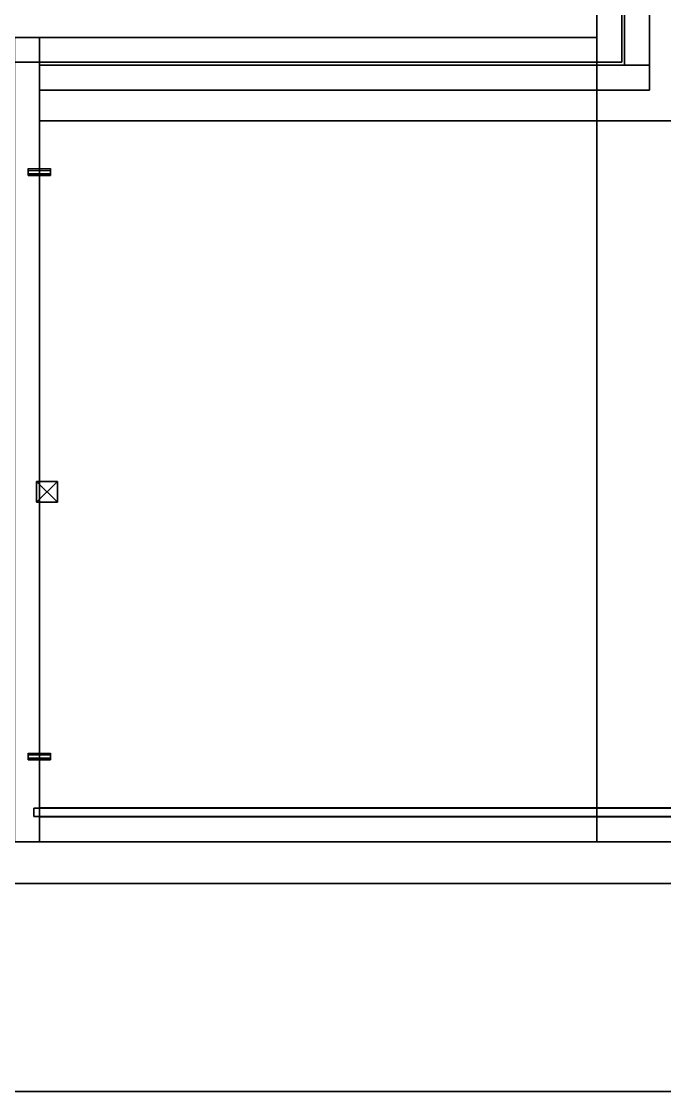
# Model space of a CAD drawing. Extents: x 0 to 3344, y -4262 to 0.
# Drawn here: x 2199 to 2663, y -4262 to -3490 of the extents above; entities that cross this region are included whole.
import ezdxf

# ---------------------------------------------------------------- set-up
doc = ezdxf.new("R2010")
doc.units = 0
for name, color, linetype in [('LAYER0', 7, 'CONTINUOUS'), ('LAYER1', 7, 'CONTINUOUS'), ('LAYER11', 7, 'CONTINUOUS'), ('LAYER13', 7, 'CONTINUOUS'), ('LAYER137', 7, 'CONTINUOUS'), ('LAYER14', 7, 'CONTINUOUS'), ('LAYER15', 7, 'CONTINUOUS'), ('LAYER18', 7, 'CONTINUOUS'), ('LAYER19', 7, 'CONTINUOUS'), ('LAYER20', 254, 'CONTINUOUS'), ('LAYER21', 254, 'CONTINUOUS'), ('LAYER29', 7, 'CONTINUOUS'), ('LAYER3', 7, 'CONTINUOUS'), ('LAYER34', 253, 'CONTINUOUS'), ('LAYER35', 253, 'CONTINUOUS'), ('LAYER4', 7, 'CONTINUOUS'), ('LAYER40', 253, 'CONTINUOUS'), ('LAYER41', 253, 'CONTINUOUS'), ('LAYER42', 7, 'CONTINUOUS'), ('LAYER43', 254, 'CONTINUOUS'), ('LAYER44', 254, 'CONTINUOUS'), ('LAYER6', 7, 'CONTINUOUS'), ('LAYER7', 7, 'CONTINUOUS')]:
    doc.layers.add(name, color=color, linetype=linetype)

msp = doc.modelspace()

# ---------------------------------------------------------------- linework, layer by layer
at = {"layer": 'LAYER0', "invisible_edges": 1}
for points in [[(18, -0.0034, 0.0981), (3344, -4262.003, 0.0981), (0, -4262.003, 0.0981), (18, -0.0034, 0.0981)], [(3344, -4262.003, 5.0981), (18, -0.0034, 5.0981), (0, -4262.003, 5.0981), (3344, -4262.003, 5.0981)], [(3344, -4262.003, 0.0981), (18, -0.0034, 0.0981), (3344, -0.0034, 0.0981), (3344, -4262.003, 0.0981)], [(18, -0.0034, 5.0981), (3344, -4262.003, 5.0981), (3344, -0.0034, 5.0981), (18, -0.0034, 5.0981)], [(3344, -4262.003, 5.0981), (0, -4262.003, 0.0981), (3344, -4262.003, 0.0981), (3344, -4262.003, 5.0981)], [(0, -4262.003, 0.0981), (3344, -4262.003, 5.0981), (0, -4262.003, 5.0981), (0, -4262.003, 0.0981)]]:
    msp.add_3dface(points, dxfattribs=at)
at = {"layer": 'LAYER1'}
for points, invisible_edges in [([(168.0046, -4112, 5.0981), (3344.004, -4262, 5.0981), (18.0046, -4262, 5.0981), (168.0046, -4112, 5.0981)], 5), ([(3344.004, -4262, 5.0981), (168.0046, -4112, 5.0981), (3194.004, -4112, 5.0981), (3344.004, -4262, 5.0981)], 5), ([(168.0046, -4112, 2680.098), (3194.004, -4112, 5.0981), (168.0046, -4112, 5.0981), (168.0046, -4112, 2680.098)], 1), ([(3194.004, -4112, 5.0981), (168.0046, -4112, 2680.098), (3194.004, -4112, 2680.098), (3194.004, -4112, 5.0981)], 1), ([(3344.004, -4262, 2680.098), (18.0046, -4262, 5.0981), (3344.004, -4262, 5.0981), (3344.004, -4262, 2680.098)], 1), ([(18.0046, -4262, 5.0981), (3344.004, -4262, 2680.098), (18.0046, -4262, 2680.098), (18.0046, -4262, 5.0981)], 1)]:
    msp.add_3dface(points, dxfattribs=dict(at, invisible_edges=invisible_edges))
at = {"layer": 'LAYER11', "invisible_edges": 1}
for points in [[(2208.004, -4057.7, 2595.098), (3078.004, -4063.7, 2595.098), (3078.004, -4057.7, 2595.098), (2208.004, -4057.7, 2595.098)], [(3078.004, -4063.7, 2595.098), (2208.004, -4057.7, 2595.098), (2208.004, -4063.7, 2595.098), (3078.004, -4063.7, 2595.098)], [(2208.004, -4063.7, 99.0981), (3078.004, -4057.7, 99.0981), (3078.004, -4063.7, 99.0981), (2208.004, -4063.7, 99.0981)], [(3078.004, -4057.7, 99.0981), (2208.004, -4063.7, 99.0981), (2208.004, -4057.7, 99.0981), (3078.004, -4057.7, 99.0981)], [(2208.004, -4057.7, 2595.098), (2208.004, -4063.7, 99.0981), (2208.004, -4063.7, 2595.098), (2208.004, -4057.7, 2595.098)], [(2208.004, -4063.7, 99.0981), (2208.004, -4057.7, 2595.098), (2208.004, -4057.7, 99.0981), (2208.004, -4063.7, 99.0981)], [(3078.004, -4057.7, 99.0981), (2208.004, -4057.7, 2595.098), (3078.004, -4057.7, 2595.098), (3078.004, -4057.7, 99.0981)], [(2208.004, -4057.7, 2595.098), (3078.004, -4057.7, 99.0981), (2208.004, -4057.7, 99.0981), (2208.004, -4057.7, 2595.098)], [(2208.004, -4063.7, 99.0981), (3078.004, -4063.7, 2595.098), (2208.004, -4063.7, 2595.098), (2208.004, -4063.7, 99.0981)], [(3078.004, -4063.7, 2595.098), (2208.004, -4063.7, 99.0981), (3078.004, -4063.7, 99.0981), (3078.004, -4063.7, 2595.098)]]:
    msp.add_3dface(points, dxfattribs=at)
at = {"layer": 'LAYER13', "invisible_edges": 1}
for points in [[(2212.004, -3522, 5.0981), (2212.004, -3540, 85.0981), (2212.004, -3522, 85.0981), (2212.004, -3522, 5.0981)], [(2212.004, -3540, 85.0981), (2212.004, -3522, 5.0981), (2212.004, -3540, 5.0981), (2212.004, -3540, 85.0981)], [(2652.004, -3522, 85.0981), (2212.004, -3540, 85.0981), (2652.004, -3540, 85.0981), (2652.004, -3522, 85.0981)], [(2212.004, -3540, 85.0981), (2652.004, -3522, 85.0981), (2212.004, -3522, 85.0981), (2212.004, -3540, 85.0981)], [(2212.004, -3522, 5.0981), (2652.004, -3540, 5.0981), (2212.004, -3540, 5.0981), (2212.004, -3522, 5.0981)], [(2652.004, -3540, 5.0981), (2212.004, -3522, 5.0981), (2652.004, -3522, 5.0981), (2652.004, -3540, 5.0981)], [(2652.004, -3522, 85.0981), (2212.004, -3522, 5.0981), (2212.004, -3522, 85.0981), (2652.004, -3522, 85.0981)], [(2212.004, -3522, 5.0981), (2652.004, -3522, 85.0981), (2652.004, -3522, 5.0981), (2212.004, -3522, 5.0981)], [(2652.004, -3540, 5.0981), (2652.004, -3522, 85.0981), (2652.004, -3540, 85.0981), (2652.004, -3540, 5.0981)], [(2652.004, -3522, 85.0981), (2652.004, -3540, 5.0981), (2652.004, -3522, 5.0981), (2652.004, -3522, 85.0981)], [(2652.004, -3540, 5.0981), (2212.004, -3540, 85.0981), (2212.004, -3540, 5.0981), (2652.004, -3540, 5.0981)], [(2212.004, -3540, 85.0981), (2652.004, -3540, 5.0981), (2652.004, -3540, 85.0981), (2212.004, -3540, 85.0981)]]:
    msp.add_3dface(points, dxfattribs=at)
at = {"layer": 'LAYER137'}
for points, invisible_edges in [([(2614.005, -729.9995, 2610.098), (2632.005, -711.9995, 2610.098), (2614.125, -3502, 2610.098), (2614.005, -729.9995, 2610.098)], 3), ([(2632.005, -711.9995, 2680.098), (2614.005, -729.9995, 2680.098), (2614.125, -3502, 2680.098), (2632.005, -711.9995, 2680.098)], 5), ([(2632.125, -3519.84, 2610.098), (2614.125, -3502, 2610.098), (2632.005, -711.9995, 2610.098), (2632.125, -3519.84, 2610.098)], 3), ([(2614.125, -3502, 2680.098), (2632.125, -3519.84, 2680.098), (2632.005, -711.9995, 2680.098), (2614.125, -3502, 2680.098)], 5), ([(2632.005, -711.9995, 2610.098), (2632.125, -3519.84, 2680.098), (2632.125, -3519.84, 2610.098), (2632.005, -711.9995, 2610.098)], 1), ([(2632.125, -3519.84, 2680.098), (2632.005, -711.9995, 2610.098), (2632.005, -711.9995, 2680.098), (2632.125, -3519.84, 2680.098)], 1), ([(2614.005, -729.9995, 2680.098), (2614.125, -3502, 2610.098), (2614.125, -3502, 2680.098), (2614.005, -729.9995, 2680.098)], 1), ([(2614.125, -3502, 2610.098), (2614.005, -729.9995, 2680.098), (2614.005, -729.9995, 2610.098), (2614.125, -3502, 2610.098)], 1), ([(730.0048, -3519.84, 2610.098), (748.0048, -3502, 2610.098), (2632.125, -3519.84, 2610.098), (730.0048, -3519.84, 2610.098)], 3), ([(748.0048, -3502, 2680.098), (730.0048, -3519.84, 2680.098), (2632.125, -3519.84, 2680.098), (748.0048, -3502, 2680.098)], 5), ([(2632.125, -3519.84, 2610.098), (748.0048, -3502, 2610.098), (2614.125, -3502, 2610.098), (2632.125, -3519.84, 2610.098)], 5), ([(748.0048, -3502, 2680.098), (2614.125, -3502, 2610.098), (748.0048, -3502, 2610.098), (748.0048, -3502, 2680.098)], 1), ([(2614.125, -3502, 2610.098), (748.0048, -3502, 2680.098), (2614.125, -3502, 2680.098), (2614.125, -3502, 2610.098)], 1), ([(748.0048, -3502, 2680.098), (2632.125, -3519.84, 2680.098), (2614.125, -3502, 2680.098), (748.0048, -3502, 2680.098)], 3), ([(2632.125, -3519.84, 2680.098), (730.0048, -3519.84, 2610.098), (2632.125, -3519.84, 2610.098), (2632.125, -3519.84, 2680.098)], 1), ([(730.0048, -3519.84, 2610.098), (2632.125, -3519.84, 2680.098), (730.0048, -3519.84, 2680.098), (730.0048, -3519.84, 2610.098)], 1)]:
    msp.add_3dface(points, dxfattribs=dict(at, invisible_edges=invisible_edges))
at = {"layer": 'LAYER14', "invisible_edges": 1}
for points in [[(2634.004, -3100, 85.0981), (2652.004, -3522, 85.0981), (2652.004, -3100, 85.0981), (2634.004, -3100, 85.0981)], [(2652.004, -3522, 85.0981), (2634.004, -3100, 85.0981), (2634.004, -3522, 85.0981), (2652.004, -3522, 85.0981)], [(2634.004, -3522, 5.0981), (2652.004, -3100, 5.0981), (2652.004, -3522, 5.0981), (2634.004, -3522, 5.0981)], [(2652.004, -3100, 5.0981), (2634.004, -3522, 5.0981), (2634.004, -3100, 5.0981), (2652.004, -3100, 5.0981)], [(2634.004, -3100, 85.0981), (2634.004, -3522, 5.0981), (2634.004, -3522, 85.0981), (2634.004, -3100, 85.0981)], [(2634.004, -3522, 5.0981), (2634.004, -3100, 85.0981), (2634.004, -3100, 5.0981), (2634.004, -3522, 5.0981)], [(2652.004, -3100, 5.0981), (2652.004, -3522, 85.0981), (2652.004, -3522, 5.0981), (2652.004, -3100, 5.0981)], [(2652.004, -3522, 85.0981), (2652.004, -3100, 5.0981), (2652.004, -3100, 85.0981), (2652.004, -3522, 85.0981)], [(2634.004, -3522, 5.0981), (2652.004, -3522, 85.0981), (2634.004, -3522, 85.0981), (2634.004, -3522, 5.0981)], [(2652.004, -3522, 85.0981), (2634.004, -3522, 5.0981), (2652.004, -3522, 5.0981), (2652.004, -3522, 85.0981)]]:
    msp.add_3dface(points, dxfattribs=at)
at = {"layer": 'LAYER15', "invisible_edges": 1}
for points in [[(2212.004, -4064, 5.0981), (2212.004, -4082, 85.0981), (2212.004, -4064, 85.0981), (2212.004, -4064, 5.0981)], [(2212.004, -4082, 85.0981), (2212.004, -4064, 5.0981), (2212.004, -4082, 5.0981), (2212.004, -4082, 85.0981)], [(3092.004, -4064, 85.0981), (2212.004, -4082, 85.0981), (3092.004, -4082, 85.0981), (3092.004, -4064, 85.0981)], [(2212.004, -4082, 85.0981), (3092.004, -4064, 85.0981), (2212.004, -4064, 85.0981), (2212.004, -4082, 85.0981)], [(2212.004, -4064, 5.0981), (3092.004, -4082, 5.0981), (2212.004, -4082, 5.0981), (2212.004, -4064, 5.0981)], [(3092.004, -4082, 5.0981), (2212.004, -4064, 5.0981), (3092.004, -4064, 5.0981), (3092.004, -4082, 5.0981)], [(3092.004, -4064, 85.0981), (2212.004, -4064, 5.0981), (2212.004, -4064, 85.0981), (3092.004, -4064, 85.0981)], [(2212.004, -4064, 5.0981), (3092.004, -4064, 85.0981), (3092.004, -4064, 5.0981), (2212.004, -4064, 5.0981)], [(3092.004, -4082, 5.0981), (2212.004, -4082, 85.0981), (2212.004, -4082, 5.0981), (3092.004, -4082, 5.0981)], [(2212.004, -4082, 85.0981), (3092.004, -4082, 5.0981), (3092.004, -4082, 85.0981), (2212.004, -4082, 85.0981)]]:
    msp.add_3dface(points, dxfattribs=at)
at = {"layer": 'LAYER18', "invisible_edges": 1}
for points in [[(2212.004, -4064, 1347.598), (2212.004, -4082, 1467.598), (2212.004, -4064, 1467.598), (2212.004, -4064, 1347.598)], [(2212.004, -4082, 1467.598), (2212.004, -4064, 1347.598), (2212.004, -4082, 1347.598), (2212.004, -4082, 1467.598)], [(3074.004, -4064, 1467.598), (2212.004, -4082, 1467.598), (3074.004, -4082, 1467.598), (3074.004, -4064, 1467.598)], [(2212.004, -4082, 1467.598), (3074.004, -4064, 1467.598), (2212.004, -4064, 1467.598), (2212.004, -4082, 1467.598)], [(2212.004, -4064, 1347.598), (3074.004, -4082, 1347.598), (2212.004, -4082, 1347.598), (2212.004, -4064, 1347.598)], [(3074.004, -4082, 1347.598), (2212.004, -4064, 1347.598), (3074.004, -4064, 1347.598), (3074.004, -4082, 1347.598)], [(3074.004, -4064, 1467.598), (2212.004, -4064, 1347.598), (2212.004, -4064, 1467.598), (3074.004, -4064, 1467.598)], [(2212.004, -4064, 1347.598), (3074.004, -4064, 1467.598), (3074.004, -4064, 1347.598), (2212.004, -4064, 1347.598)], [(3074.004, -4082, 1347.598), (2212.004, -4082, 1467.598), (2212.004, -4082, 1347.598), (3074.004, -4082, 1347.598)], [(2212.004, -4082, 1467.598), (3074.004, -4082, 1347.598), (3074.004, -4082, 1467.598), (2212.004, -4082, 1467.598)]]:
    msp.add_3dface(points, dxfattribs=at)
at = {"layer": 'LAYER19'}
for points, invisible_edges in [([(3074.003, -3944, 2121.098), (2212.003, -4057.399, 2121.098), (2674.003, -3562, 2121.098), (3074.003, -3944, 2121.098)], 7), ([(2674.003, -3562, 2121.098), (2212.003, -4057.399, 2121.098), (2212.003, -3562, 2121.098), (2674.003, -3562, 2121.098)], 1), ([(2212.003, -3562, 2139.098), (2674.003, -3562, 2121.098), (2212.003, -3562, 2121.098), (2212.003, -3562, 2139.098)], 1), ([(2674.003, -3562, 2121.098), (2212.003, -3562, 2139.098), (2674.003, -3562, 2139.098), (2674.003, -3562, 2121.098)], 1), ([(2212.003, -4057.399, 2121.098), (2212.003, -3562, 2139.098), (2212.003, -3562, 2121.098), (2212.003, -4057.399, 2121.098)], 1), ([(2212.003, -3562, 2139.098), (2212.003, -4057.399, 2121.098), (2212.003, -4057.399, 2139.098), (2212.003, -3562, 2139.098)], 1), ([(3074.003, -4057.399, 2139.098), (2674.003, -3562, 2139.098), (2212.003, -4057.399, 2139.098), (3074.003, -4057.399, 2139.098)], 3), ([(2212.003, -4057.399, 2139.098), (2674.003, -3562, 2139.098), (2212.003, -3562, 2139.098), (2212.003, -4057.399, 2139.098)], 1), ([(2212.003, -4057.399, 2121.098), (3074.003, -3944, 2121.098), (3074.003, -4057.399, 2121.098), (2212.003, -4057.399, 2121.098)], 1), ([(3074.003, -4057.399, 2139.098), (2212.003, -4057.399, 2121.098), (3074.003, -4057.399, 2121.098), (3074.003, -4057.399, 2139.098)], 1), ([(2212.003, -4057.399, 2121.098), (3074.003, -4057.399, 2139.098), (2212.003, -4057.399, 2139.098), (2212.003, -4057.399, 2121.098)], 1)]:
    msp.add_3dface(points, dxfattribs=dict(at, invisible_edges=invisible_edges))
at = {"layer": 'LAYER20'}
for points in [[(2204.004, -3596.5, 2118.598), (2204.004, -3601.5, 2118.598), (2204.004, -3600.25, 2120.763), (2204.004, -3597.75, 2120.763)], [(2204.004, -3596.5, 2118.598), (2204.004, -3597.75, 2116.433), (2204.004, -3600.25, 2116.433), (2204.004, -3601.5, 2118.598)], [(2211.954, -3602, 2118.598), (2211.954, -3596, 2118.598), (2211.954, -3597.5, 2121.196), (2211.954, -3600.5, 2121.196)], [(2211.954, -3602, 2118.598), (2211.954, -3596, 2118.598), (2211.954, -3597.5, 2116), (2211.954, -3600.5, 2116)], [(2212.054, -3602, 2118.598), (2212.054, -3596, 2118.598), (2212.054, -3597.5, 2121.196), (2212.054, -3600.5, 2121.196)], [(2212.054, -3602, 2118.598), (2212.054, -3596, 2118.598), (2212.054, -3597.5, 2116), (2212.054, -3600.5, 2116)], [(2220.004, -3596.5, 2118.598), (2220.004, -3601.5, 2118.598), (2220.004, -3600.25, 2120.763), (2220.004, -3597.75, 2120.763)], [(2220.004, -3596.5, 2118.598), (2220.004, -3597.75, 2116.433), (2220.004, -3600.25, 2116.433), (2220.004, -3601.5, 2118.598)]]:
    msp.add_3dface(points, dxfattribs=at)
at = {"layer": 'LAYER21'}
for points in [[(2204.004, -4017.899, 2118.598), (2204.004, -4022.899, 2118.598), (2204.004, -4021.649, 2120.763), (2204.004, -4019.149, 2120.763)], [(2204.004, -4017.899, 2118.598), (2204.004, -4019.149, 2116.433), (2204.004, -4021.649, 2116.433), (2204.004, -4022.899, 2118.598)], [(2211.954, -4023.399, 2118.598), (2211.954, -4017.399, 2118.598), (2211.954, -4018.899, 2121.196), (2211.954, -4021.899, 2121.196)], [(2211.954, -4023.399, 2118.598), (2211.954, -4017.399, 2118.598), (2211.954, -4018.899, 2116), (2211.954, -4021.899, 2116)], [(2212.054, -4023.399, 2118.598), (2212.054, -4017.399, 2118.598), (2212.054, -4018.899, 2121.196), (2212.054, -4021.899, 2121.196)], [(2212.054, -4023.399, 2118.598), (2212.054, -4017.399, 2118.598), (2212.054, -4018.899, 2116), (2212.054, -4021.899, 2116)], [(2220.004, -4017.899, 2118.598), (2220.004, -4022.899, 2118.598), (2220.004, -4021.649, 2120.763), (2220.004, -4019.149, 2120.763)], [(2220.004, -4017.899, 2118.598), (2220.004, -4019.149, 2116.433), (2220.004, -4021.649, 2116.433), (2220.004, -4022.899, 2118.598)]]:
    msp.add_3dface(points, dxfattribs=at)
at = {"layer": 'LAYER29', "invisible_edges": 1}
for points in [[(2212.004, -4082, 5.0981), (2194.004, -3502, 5.0981), (2212.004, -3502, 5.0981), (2212.004, -4082, 5.0981)], [(2194.004, -3502, 5.0981), (2212.004, -4082, 5.0981), (2194.004, -4082, 5.0981), (2194.004, -3502, 5.0981)], [(2194.004, -3502, 5.0981), (2212.004, -3502, 2610.098), (2212.004, -3502, 5.0981), (2194.004, -3502, 5.0981)], [(2212.004, -3502, 2610.098), (2194.004, -3502, 5.0981), (2194.004, -3502, 2610.098), (2212.004, -3502, 2610.098)], [(2194.004, -4082, 2610.098), (2212.004, -3502, 2610.098), (2194.004, -3502, 2610.098), (2194.004, -4082, 2610.098)], [(2212.004, -3502, 2610.098), (2194.004, -4082, 2610.098), (2212.004, -4082, 2610.098), (2212.004, -3502, 2610.098)], [(2212.004, -4082, 5.0981), (2212.004, -3502, 2610.098), (2212.004, -4082, 2610.098), (2212.004, -4082, 5.0981)], [(2212.004, -3502, 2610.098), (2212.004, -4082, 5.0981), (2212.004, -3502, 5.0981), (2212.004, -3502, 2610.098)], [(2194.004, -4082, 2610.098), (2212.004, -4082, 5.0981), (2212.004, -4082, 2610.098), (2194.004, -4082, 2610.098)], [(2212.004, -4082, 5.0981), (2194.004, -4082, 2610.098), (2194.004, -4082, 5.0981), (2212.004, -4082, 5.0981)]]:
    msp.add_3dface(points, dxfattribs=at)
at = {"layer": 'LAYER3', "invisible_edges": 1}
for points in [[(2614.004, -3100, 103.0981), (3194.004, -4082, 103.0981), (3194.004, -3100, 103.0981), (2614.004, -3100, 103.0981)], [(3194.004, -4082, 103.0981), (2614.004, -3100, 103.0981), (2614.004, -4082, 103.0981), (3194.004, -4082, 103.0981)], [(2614.004, -3100, 103.0981), (2614.004, -4082, 85.0981), (2614.004, -4082, 103.0981), (2614.004, -3100, 103.0981)], [(2614.004, -4082, 85.0981), (2614.004, -3100, 103.0981), (2614.004, -3100, 85.0981), (2614.004, -4082, 85.0981)], [(2614.004, -4082, 85.0981), (3194.004, -3100, 85.0981), (3194.004, -4082, 85.0981), (2614.004, -4082, 85.0981)], [(3194.004, -3100, 85.0981), (2614.004, -4082, 85.0981), (2614.004, -3100, 85.0981), (3194.004, -3100, 85.0981)], [(2614.004, -4082, 85.0981), (3194.004, -4082, 103.0981), (2614.004, -4082, 103.0981), (2614.004, -4082, 85.0981)], [(3194.004, -4082, 103.0981), (2614.004, -4082, 85.0981), (3194.004, -4082, 85.0981), (3194.004, -4082, 103.0981)]]:
    msp.add_3dface(points, dxfattribs=at)
at = {"layer": 'LAYER34'}
for points in [[(2210.004, -3837, 2034.098), (2210.004, -3837, 2049.098), (2210.004, -3822, 2034.098), (2210.004, -3837, 2034.098)], [(2210.004, -3822, 2034.098), (2210.004, -3837, 2049.098), (2210.004, -3822, 2049.098), (2210.004, -3822, 2034.098)], [(2225.004, -3837, 2034.098), (2210.004, -3837, 2034.098), (2225.004, -3822, 2034.098), (2225.004, -3837, 2034.098)], [(2225.004, -3822, 2034.098), (2210.004, -3837, 2034.098), (2210.004, -3822, 2034.098), (2225.004, -3822, 2034.098)], [(2225.004, -3822, 2034.098), (2210.004, -3822, 2034.098), (2225.004, -3822, 2049.098), (2225.004, -3822, 2034.098)], [(2225.004, -3822, 2049.098), (2210.004, -3822, 2034.098), (2210.004, -3822, 2049.098), (2225.004, -3822, 2049.098)], [(2225.004, -3822, 2049.098), (2210.004, -3822, 2049.098), (2225.004, -3837, 2049.098), (2225.004, -3822, 2049.098)], [(2225.004, -3837, 2049.098), (2210.004, -3822, 2049.098), (2210.004, -3837, 2049.098), (2225.004, -3837, 2049.098)], [(2225.004, -3822, 2034.098), (2225.004, -3822, 2049.098), (2225.004, -3837, 2034.098), (2225.004, -3822, 2034.098)], [(2225.004, -3837, 2034.098), (2225.004, -3822, 2049.098), (2225.004, -3837, 2049.098), (2225.004, -3837, 2034.098)], [(2225.004, -3837, 2034.098), (2225.004, -3837, 2049.098), (2210.004, -3837, 2034.098), (2225.004, -3837, 2034.098)], [(2210.004, -3837, 2034.098), (2225.004, -3837, 2049.098), (2210.004, -3837, 2049.098), (2210.004, -3837, 2034.098)]]:
    msp.add_3dface(points, dxfattribs=at)
at = {"layer": 'LAYER35'}
for points in [[(2210.004, -3837, 2034.098), (2210.004, -3837, 2049.098), (2210.004, -3822, 2034.098), (2210.004, -3837, 2034.098)], [(2210.004, -3822, 2034.098), (2210.004, -3837, 2049.098), (2210.004, -3822, 2049.098), (2210.004, -3822, 2034.098)], [(2225.004, -3837, 2034.098), (2210.004, -3837, 2034.098), (2225.004, -3822, 2034.098), (2225.004, -3837, 2034.098)], [(2225.004, -3822, 2034.098), (2210.004, -3837, 2034.098), (2210.004, -3822, 2034.098), (2225.004, -3822, 2034.098)], [(2225.004, -3822, 2034.098), (2210.004, -3822, 2034.098), (2225.004, -3822, 2049.098), (2225.004, -3822, 2034.098)], [(2225.004, -3822, 2049.098), (2210.004, -3822, 2034.098), (2210.004, -3822, 2049.098), (2225.004, -3822, 2049.098)], [(2225.004, -3822, 2049.098), (2210.004, -3822, 2049.098), (2225.004, -3837, 2049.098), (2225.004, -3822, 2049.098)], [(2225.004, -3837, 2049.098), (2210.004, -3822, 2049.098), (2210.004, -3837, 2049.098), (2225.004, -3837, 2049.098)], [(2225.004, -3822, 2034.098), (2225.004, -3822, 2049.098), (2225.004, -3837, 2034.098), (2225.004, -3822, 2034.098)], [(2225.004, -3837, 2034.098), (2225.004, -3822, 2049.098), (2225.004, -3837, 2049.098), (2225.004, -3837, 2034.098)], [(2225.004, -3837, 2034.098), (2225.004, -3837, 2049.098), (2210.004, -3837, 2034.098), (2225.004, -3837, 2034.098)], [(2210.004, -3837, 2034.098), (2225.004, -3837, 2049.098), (2210.004, -3837, 2049.098), (2210.004, -3837, 2034.098)]]:
    msp.add_3dface(points, dxfattribs=at)
at = {"layer": 'LAYER4', "invisible_edges": 1}
for points in [[(2212.004, -3502, 103.0981), (2614.004, -4082, 103.0981), (2614.004, -3502, 103.0981), (2212.004, -3502, 103.0981)], [(2614.004, -4082, 103.0981), (2212.004, -3502, 103.0981), (2212.004, -4082, 103.0981), (2614.004, -4082, 103.0981)], [(2212.004, -3502, 103.0981), (2212.004, -4082, 85.0981), (2212.004, -4082, 103.0981), (2212.004, -3502, 103.0981)], [(2212.004, -4082, 85.0981), (2212.004, -3502, 103.0981), (2212.004, -3502, 85.0981), (2212.004, -4082, 85.0981)], [(2614.004, -3502, 85.0981), (2212.004, -3502, 103.0981), (2614.004, -3502, 103.0981), (2614.004, -3502, 85.0981)], [(2212.004, -3502, 103.0981), (2614.004, -3502, 85.0981), (2212.004, -3502, 85.0981), (2212.004, -3502, 103.0981)], [(2212.004, -4082, 85.0981), (2614.004, -3502, 85.0981), (2614.004, -4082, 85.0981), (2212.004, -4082, 85.0981)], [(2614.004, -3502, 85.0981), (2212.004, -4082, 85.0981), (2212.004, -3502, 85.0981), (2614.004, -3502, 85.0981)], [(2614.004, -3502, 85.0981), (2614.004, -4082, 103.0981), (2614.004, -4082, 85.0981), (2614.004, -3502, 85.0981)], [(2614.004, -4082, 103.0981), (2614.004, -3502, 85.0981), (2614.004, -3502, 103.0981), (2614.004, -4082, 103.0981)], [(2212.004, -4082, 85.0981), (2614.004, -4082, 103.0981), (2212.004, -4082, 103.0981), (2212.004, -4082, 85.0981)], [(2614.004, -4082, 103.0981), (2212.004, -4082, 85.0981), (2614.004, -4082, 85.0981), (2614.004, -4082, 103.0981)]]:
    msp.add_3dface(points, dxfattribs=at)
at = {"layer": 'LAYER40'}
for points in [[(2210.004, -3837, 820.0981), (2210.004, -3837, 835.0981), (2210.004, -3822, 820.0981), (2210.004, -3837, 820.0981)], [(2210.004, -3822, 820.0981), (2210.004, -3837, 835.0981), (2210.004, -3822, 835.0981), (2210.004, -3822, 820.0981)], [(2225.004, -3837, 820.0981), (2210.004, -3837, 820.0981), (2225.004, -3822, 820.0981), (2225.004, -3837, 820.0981)], [(2225.004, -3822, 820.0981), (2210.004, -3837, 820.0981), (2210.004, -3822, 820.0981), (2225.004, -3822, 820.0981)], [(2225.004, -3822, 820.0981), (2210.004, -3822, 820.0981), (2225.004, -3822, 835.0981), (2225.004, -3822, 820.0981)], [(2225.004, -3822, 835.0981), (2210.004, -3822, 820.0981), (2210.004, -3822, 835.0981), (2225.004, -3822, 835.0981)], [(2225.004, -3822, 835.0981), (2210.004, -3822, 835.0981), (2225.004, -3837, 835.0981), (2225.004, -3822, 835.0981)], [(2225.004, -3837, 835.0981), (2210.004, -3822, 835.0981), (2210.004, -3837, 835.0981), (2225.004, -3837, 835.0981)], [(2225.004, -3822, 820.0981), (2225.004, -3822, 835.0981), (2225.004, -3837, 820.0981), (2225.004, -3822, 820.0981)], [(2225.004, -3837, 820.0981), (2225.004, -3822, 835.0981), (2225.004, -3837, 835.0981), (2225.004, -3837, 820.0981)], [(2225.004, -3837, 820.0981), (2225.004, -3837, 835.0981), (2210.004, -3837, 820.0981), (2225.004, -3837, 820.0981)], [(2210.004, -3837, 820.0981), (2225.004, -3837, 835.0981), (2210.004, -3837, 835.0981), (2210.004, -3837, 820.0981)]]:
    msp.add_3dface(points, dxfattribs=at)
at = {"layer": 'LAYER41'}
for points in [[(2210.004, -3837, 820.0981), (2210.004, -3837, 835.0981), (2210.004, -3822, 820.0981), (2210.004, -3837, 820.0981)], [(2210.004, -3822, 820.0981), (2210.004, -3837, 835.0981), (2210.004, -3822, 835.0981), (2210.004, -3822, 820.0981)], [(2225.004, -3837, 820.0981), (2210.004, -3837, 820.0981), (2225.004, -3822, 820.0981), (2225.004, -3837, 820.0981)], [(2225.004, -3822, 820.0981), (2210.004, -3837, 820.0981), (2210.004, -3822, 820.0981), (2225.004, -3822, 820.0981)], [(2225.004, -3822, 820.0981), (2210.004, -3822, 820.0981), (2225.004, -3822, 835.0981), (2225.004, -3822, 820.0981)], [(2225.004, -3822, 835.0981), (2210.004, -3822, 820.0981), (2210.004, -3822, 835.0981), (2225.004, -3822, 835.0981)], [(2225.004, -3822, 835.0981), (2210.004, -3822, 835.0981), (2225.004, -3837, 835.0981), (2225.004, -3822, 835.0981)], [(2225.004, -3837, 835.0981), (2210.004, -3822, 835.0981), (2210.004, -3837, 835.0981), (2225.004, -3837, 835.0981)], [(2225.004, -3822, 820.0981), (2225.004, -3822, 835.0981), (2225.004, -3837, 820.0981), (2225.004, -3822, 820.0981)], [(2225.004, -3837, 820.0981), (2225.004, -3822, 835.0981), (2225.004, -3837, 835.0981), (2225.004, -3837, 820.0981)], [(2225.004, -3837, 820.0981), (2225.004, -3837, 835.0981), (2210.004, -3837, 820.0981), (2225.004, -3837, 820.0981)], [(2210.004, -3837, 820.0981), (2225.004, -3837, 835.0981), (2210.004, -3837, 835.0981), (2210.004, -3837, 820.0981)]]:
    msp.add_3dface(points, dxfattribs=at)
at = {"layer": 'LAYER42'}
for points, invisible_edges in [([(3074.003, -3944, 903.0981), (2212.003, -4057.399, 903.0981), (2674.003, -3562, 903.0981), (3074.003, -3944, 903.0981)], 7), ([(2674.003, -3562, 903.0981), (2212.003, -4057.399, 903.0981), (2212.003, -3562, 903.0981), (2674.003, -3562, 903.0981)], 1), ([(2212.003, -3562, 921.0981), (2674.003, -3562, 903.0981), (2212.003, -3562, 903.0981), (2212.003, -3562, 921.0981)], 1), ([(2674.003, -3562, 903.0981), (2212.003, -3562, 921.0981), (2674.003, -3562, 921.0981), (2674.003, -3562, 903.0981)], 1), ([(2212.003, -4057.399, 903.0981), (2212.003, -3562, 921.0981), (2212.003, -3562, 903.0981), (2212.003, -4057.399, 903.0981)], 1), ([(2212.003, -3562, 921.0981), (2212.003, -4057.399, 903.0981), (2212.003, -4057.399, 921.0981), (2212.003, -3562, 921.0981)], 1), ([(3074.003, -4057.399, 921.0981), (2674.003, -3562, 921.0981), (2212.003, -4057.399, 921.0981), (3074.003, -4057.399, 921.0981)], 3), ([(2212.003, -4057.399, 921.0981), (2674.003, -3562, 921.0981), (2212.003, -3562, 921.0981), (2212.003, -4057.399, 921.0981)], 1), ([(2212.003, -4057.399, 903.0981), (3074.003, -3944, 903.0981), (3074.003, -4057.399, 903.0981), (2212.003, -4057.399, 903.0981)], 1), ([(3074.003, -4057.399, 921.0981), (2212.003, -4057.399, 903.0981), (3074.003, -4057.399, 903.0981), (3074.003, -4057.399, 921.0981)], 1), ([(2212.003, -4057.399, 903.0981), (3074.003, -4057.399, 921.0981), (2212.003, -4057.399, 921.0981), (2212.003, -4057.399, 903.0981)], 1)]:
    msp.add_3dface(points, dxfattribs=dict(at, invisible_edges=invisible_edges))
at = {"layer": 'LAYER43'}
for points in [[(2204.004, -3596.5, 900.5981), (2204.004, -3601.5, 900.5981), (2204.004, -3600.25, 902.7631), (2204.004, -3597.75, 902.7631)], [(2204.004, -3596.5, 900.5981), (2204.004, -3597.75, 898.433), (2204.004, -3600.25, 898.433), (2204.004, -3601.5, 900.5981)], [(2211.954, -3602, 900.5981), (2211.954, -3596, 900.5981), (2211.954, -3597.5, 903.1962), (2211.954, -3600.5, 903.1962)], [(2211.954, -3602, 900.5981), (2211.954, -3596, 900.5981), (2211.954, -3597.5, 898), (2211.954, -3600.5, 898)], [(2212.054, -3602, 900.5981), (2212.054, -3596, 900.5981), (2212.054, -3597.5, 903.1962), (2212.054, -3600.5, 903.1962)], [(2212.054, -3602, 900.5981), (2212.054, -3596, 900.5981), (2212.054, -3597.5, 898), (2212.054, -3600.5, 898)], [(2220.004, -3596.5, 900.5981), (2220.004, -3601.5, 900.5981), (2220.004, -3600.25, 902.7631), (2220.004, -3597.75, 902.7631)], [(2220.004, -3596.5, 900.5981), (2220.004, -3597.75, 898.433), (2220.004, -3600.25, 898.433), (2220.004, -3601.5, 900.5981)]]:
    msp.add_3dface(points, dxfattribs=at)
at = {"layer": 'LAYER44'}
for points in [[(2204.004, -4017.899, 900.5981), (2204.004, -4022.899, 900.5981), (2204.004, -4021.649, 902.7631), (2204.004, -4019.149, 902.7631)], [(2204.004, -4017.899, 900.5981), (2204.004, -4019.149, 898.433), (2204.004, -4021.649, 898.433), (2204.004, -4022.899, 900.5981)], [(2211.954, -4023.399, 900.5981), (2211.954, -4017.399, 900.5981), (2211.954, -4018.899, 903.1962), (2211.954, -4021.899, 903.1962)], [(2211.954, -4023.399, 900.5981), (2211.954, -4017.399, 900.5981), (2211.954, -4018.899, 898), (2211.954, -4021.899, 898)], [(2212.054, -4023.399, 900.5981), (2212.054, -4017.399, 900.5981), (2212.054, -4018.899, 903.1962), (2212.054, -4021.899, 903.1962)], [(2212.054, -4023.399, 900.5981), (2212.054, -4017.399, 900.5981), (2212.054, -4018.899, 898), (2212.054, -4021.899, 898)], [(2220.004, -4017.899, 900.5981), (2220.004, -4022.899, 900.5981), (2220.004, -4021.649, 902.7631), (2220.004, -4019.149, 902.7631)], [(2220.004, -4017.899, 900.5981), (2220.004, -4019.149, 898.433), (2220.004, -4021.649, 898.433), (2220.004, -4022.899, 900.5981)]]:
    msp.add_3dface(points, dxfattribs=at)
at = {"layer": 'LAYER6', "invisible_edges": 1}
for points in [[(2614.004, -3100, 2609.098), (3194.004, -4082, 2609.098), (3194.004, -3100, 2609.098), (2614.004, -3100, 2609.098)], [(3194.004, -4082, 2609.098), (2614.004, -3100, 2609.098), (2614.004, -4082, 2609.098), (3194.004, -4082, 2609.098)], [(2614.004, -3100, 2609.098), (2614.004, -4082, 2591.098), (2614.004, -4082, 2609.098), (2614.004, -3100, 2609.098)], [(2614.004, -4082, 2591.098), (2614.004, -3100, 2609.098), (2614.004, -3100, 2591.098), (2614.004, -4082, 2591.098)], [(2614.004, -4082, 2591.098), (3194.004, -3100, 2591.098), (3194.004, -4082, 2591.098), (2614.004, -4082, 2591.098)], [(3194.004, -3100, 2591.098), (2614.004, -4082, 2591.098), (2614.004, -3100, 2591.098), (3194.004, -3100, 2591.098)], [(2614.004, -4082, 2591.098), (3194.004, -4082, 2609.098), (2614.004, -4082, 2609.098), (2614.004, -4082, 2591.098)], [(3194.004, -4082, 2609.098), (2614.004, -4082, 2591.098), (3194.004, -4082, 2591.098), (3194.004, -4082, 2609.098)]]:
    msp.add_3dface(points, dxfattribs=at)
at = {"layer": 'LAYER7', "invisible_edges": 1}
for points in [[(2212.004, -3502, 2609.098), (2614.004, -4082, 2609.098), (2614.004, -3502, 2609.098), (2212.004, -3502, 2609.098)], [(2614.004, -4082, 2609.098), (2212.004, -3502, 2609.098), (2212.004, -4082, 2609.098), (2614.004, -4082, 2609.098)], [(2212.004, -3502, 2609.098), (2212.004, -4082, 2591.098), (2212.004, -4082, 2609.098), (2212.004, -3502, 2609.098)], [(2212.004, -4082, 2591.098), (2212.004, -3502, 2609.098), (2212.004, -3502, 2591.098), (2212.004, -4082, 2591.098)], [(2614.004, -3502, 2591.098), (2212.004, -3502, 2609.098), (2614.004, -3502, 2609.098), (2614.004, -3502, 2591.098)], [(2212.004, -3502, 2609.098), (2614.004, -3502, 2591.098), (2212.004, -3502, 2591.098), (2212.004, -3502, 2609.098)], [(2212.004, -4082, 2591.098), (2614.004, -3502, 2591.098), (2614.004, -4082, 2591.098), (2212.004, -4082, 2591.098)], [(2614.004, -3502, 2591.098), (2212.004, -4082, 2591.098), (2212.004, -3502, 2591.098), (2614.004, -3502, 2591.098)], [(2614.004, -3502, 2591.098), (2614.004, -4082, 2609.098), (2614.004, -4082, 2591.098), (2614.004, -3502, 2591.098)], [(2614.004, -4082, 2609.098), (2614.004, -3502, 2591.098), (2614.004, -3502, 2609.098), (2614.004, -4082, 2609.098)], [(2212.004, -4082, 2591.098), (2614.004, -4082, 2609.098), (2212.004, -4082, 2609.098), (2212.004, -4082, 2591.098)], [(2614.004, -4082, 2609.098), (2212.004, -4082, 2591.098), (2614.004, -4082, 2591.098), (2614.004, -4082, 2609.098)]]:
    msp.add_3dface(points, dxfattribs=at)

# ---------------------------------------------------------------- meshes
at = {"layer": 'LAYER1'}
mesh = msp.add_polymesh((5, 2), dxfattribs=at)
for k, corner in enumerate([(168.0046, -150, 2680.098), (168.0046, -4112, 2680.098), (3194.004, -150, 2680.098), (168.0046, -150, 2680.098), (3194.004, -4112, 2680.098), (3194.004, -150, 2680.098), (168.0046, -4112, 2680.098), (3194.004, -4112, 2680.098), (18.0046, -4262, 2680.098), (3344.004, -4262, 2680.098)]):
    mesh.set_mesh_vertex(divmod(k, 2), corner)
at = {"layer": 'LAYER20'}
mesh = msp.add_polymesh((2, 6), dxfattribs=dict(at, n_close=True))
for k, corner in enumerate([(2220.004, -3596.5, 2118.598), (2220.004, -3597.75, 2120.763), (2220.004, -3600.25, 2120.763), (2220.004, -3601.5, 2118.598), (2220.004, -3600.25, 2116.433), (2220.004, -3597.75, 2116.433), (2204.004, -3596.5, 2118.598), (2204.004, -3597.75, 2120.763), (2204.004, -3600.25, 2120.763), (2204.004, -3601.5, 2118.598), (2204.004, -3600.25, 2116.433), (2204.004, -3597.75, 2116.433)]):
    mesh.set_mesh_vertex(divmod(k, 6), corner)
mesh = msp.add_polymesh((2, 6), dxfattribs=dict(at, n_close=True))
for k, corner in enumerate([(2212.054, -3596, 2118.598), (2212.054, -3597.5, 2121.196), (2212.054, -3600.5, 2121.196), (2212.054, -3602, 2118.598), (2212.054, -3600.5, 2116), (2212.054, -3597.5, 2116), (2211.954, -3596, 2118.598), (2211.954, -3597.5, 2121.196), (2211.954, -3600.5, 2121.196), (2211.954, -3602, 2118.598), (2211.954, -3600.5, 2116), (2211.954, -3597.5, 2116)]):
    mesh.set_mesh_vertex(divmod(k, 6), corner)
at = {"layer": 'LAYER21'}
mesh = msp.add_polymesh((2, 6), dxfattribs=dict(at, n_close=True))
for k, corner in enumerate([(2220.004, -4017.899, 2118.598), (2220.004, -4019.149, 2120.763), (2220.004, -4021.649, 2120.763), (2220.004, -4022.899, 2118.598), (2220.004, -4021.649, 2116.433), (2220.004, -4019.149, 2116.433), (2204.004, -4017.899, 2118.598), (2204.004, -4019.149, 2120.763), (2204.004, -4021.649, 2120.763), (2204.004, -4022.899, 2118.598), (2204.004, -4021.649, 2116.433), (2204.004, -4019.149, 2116.433)]):
    mesh.set_mesh_vertex(divmod(k, 6), corner)
mesh = msp.add_polymesh((2, 6), dxfattribs=dict(at, n_close=True))
for k, corner in enumerate([(2212.054, -4017.399, 2118.598), (2212.054, -4018.899, 2121.196), (2212.054, -4021.899, 2121.196), (2212.054, -4023.399, 2118.598), (2212.054, -4021.899, 2116), (2212.054, -4018.899, 2116), (2211.954, -4017.399, 2118.598), (2211.954, -4018.899, 2121.196), (2211.954, -4021.899, 2121.196), (2211.954, -4023.399, 2118.598), (2211.954, -4021.899, 2116), (2211.954, -4018.899, 2116)]):
    mesh.set_mesh_vertex(divmod(k, 6), corner)
at = {"layer": 'LAYER43'}
mesh = msp.add_polymesh((2, 6), dxfattribs=dict(at, n_close=True))
for k, corner in enumerate([(2220.004, -3596.5, 900.5981), (2220.004, -3597.75, 902.7631), (2220.004, -3600.25, 902.7631), (2220.004, -3601.5, 900.5981), (2220.004, -3600.25, 898.433), (2220.004, -3597.75, 898.433), (2204.004, -3596.5, 900.5981), (2204.004, -3597.75, 902.7631), (2204.004, -3600.25, 902.7631), (2204.004, -3601.5, 900.5981), (2204.004, -3600.25, 898.433), (2204.004, -3597.75, 898.433)]):
    mesh.set_mesh_vertex(divmod(k, 6), corner)
mesh = msp.add_polymesh((2, 6), dxfattribs=dict(at, n_close=True))
for k, corner in enumerate([(2212.054, -3596, 900.5981), (2212.054, -3597.5, 903.1962), (2212.054, -3600.5, 903.1962), (2212.054, -3602, 900.5981), (2212.054, -3600.5, 898), (2212.054, -3597.5, 898), (2211.954, -3596, 900.5981), (2211.954, -3597.5, 903.1962), (2211.954, -3600.5, 903.1962), (2211.954, -3602, 900.5981), (2211.954, -3600.5, 898), (2211.954, -3597.5, 898)]):
    mesh.set_mesh_vertex(divmod(k, 6), corner)
at = {"layer": 'LAYER44'}
mesh = msp.add_polymesh((2, 6), dxfattribs=dict(at, n_close=True))
for k, corner in enumerate([(2220.004, -4017.899, 900.5981), (2220.004, -4019.149, 902.7631), (2220.004, -4021.649, 902.7631), (2220.004, -4022.899, 900.5981), (2220.004, -4021.649, 898.433), (2220.004, -4019.149, 898.433), (2204.004, -4017.899, 900.5981), (2204.004, -4019.149, 902.7631), (2204.004, -4021.649, 902.7631), (2204.004, -4022.899, 900.5981), (2204.004, -4021.649, 898.433), (2204.004, -4019.149, 898.433)]):
    mesh.set_mesh_vertex(divmod(k, 6), corner)
mesh = msp.add_polymesh((2, 6), dxfattribs=dict(at, n_close=True))
for k, corner in enumerate([(2212.054, -4017.399, 900.5981), (2212.054, -4018.899, 903.1962), (2212.054, -4021.899, 903.1962), (2212.054, -4023.399, 900.5981), (2212.054, -4021.899, 898), (2212.054, -4018.899, 898), (2211.954, -4017.399, 900.5981), (2211.954, -4018.899, 903.1962), (2211.954, -4021.899, 903.1962), (2211.954, -4023.399, 900.5981), (2211.954, -4021.899, 898), (2211.954, -4018.899, 898)]):
    mesh.set_mesh_vertex(divmod(k, 6), corner)

doc.saveas('drawing.dxf')
